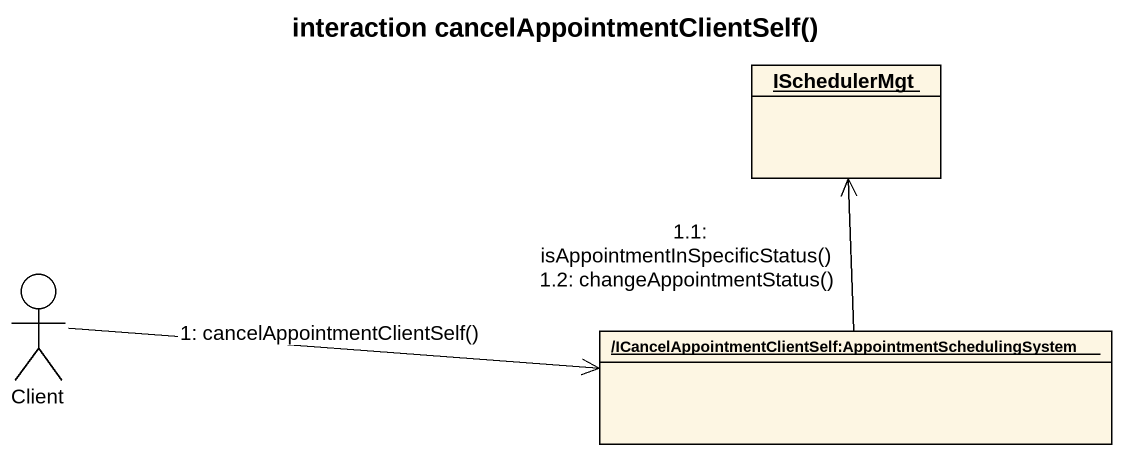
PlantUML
@startuml
title interaction cancelAppointmentClientSelf()
allowmixing
hide circle
hide empty members
object ISchedulerMgt
actor Client
object "/ICancelAppointmentClientSelf:AppointmentSchedulingSystem" as ICancelAppointmentClientSelf
Client -right-> ICancelAppointmentClientSelf : 1: cancelAppointmentClientSelf()
ICancelAppointmentClientSelf -up-> ISchedulerMgt : 1.1: isAppointmentInSpecificStatus()\n1.2: changeAppointmentStatus()
@enduml
